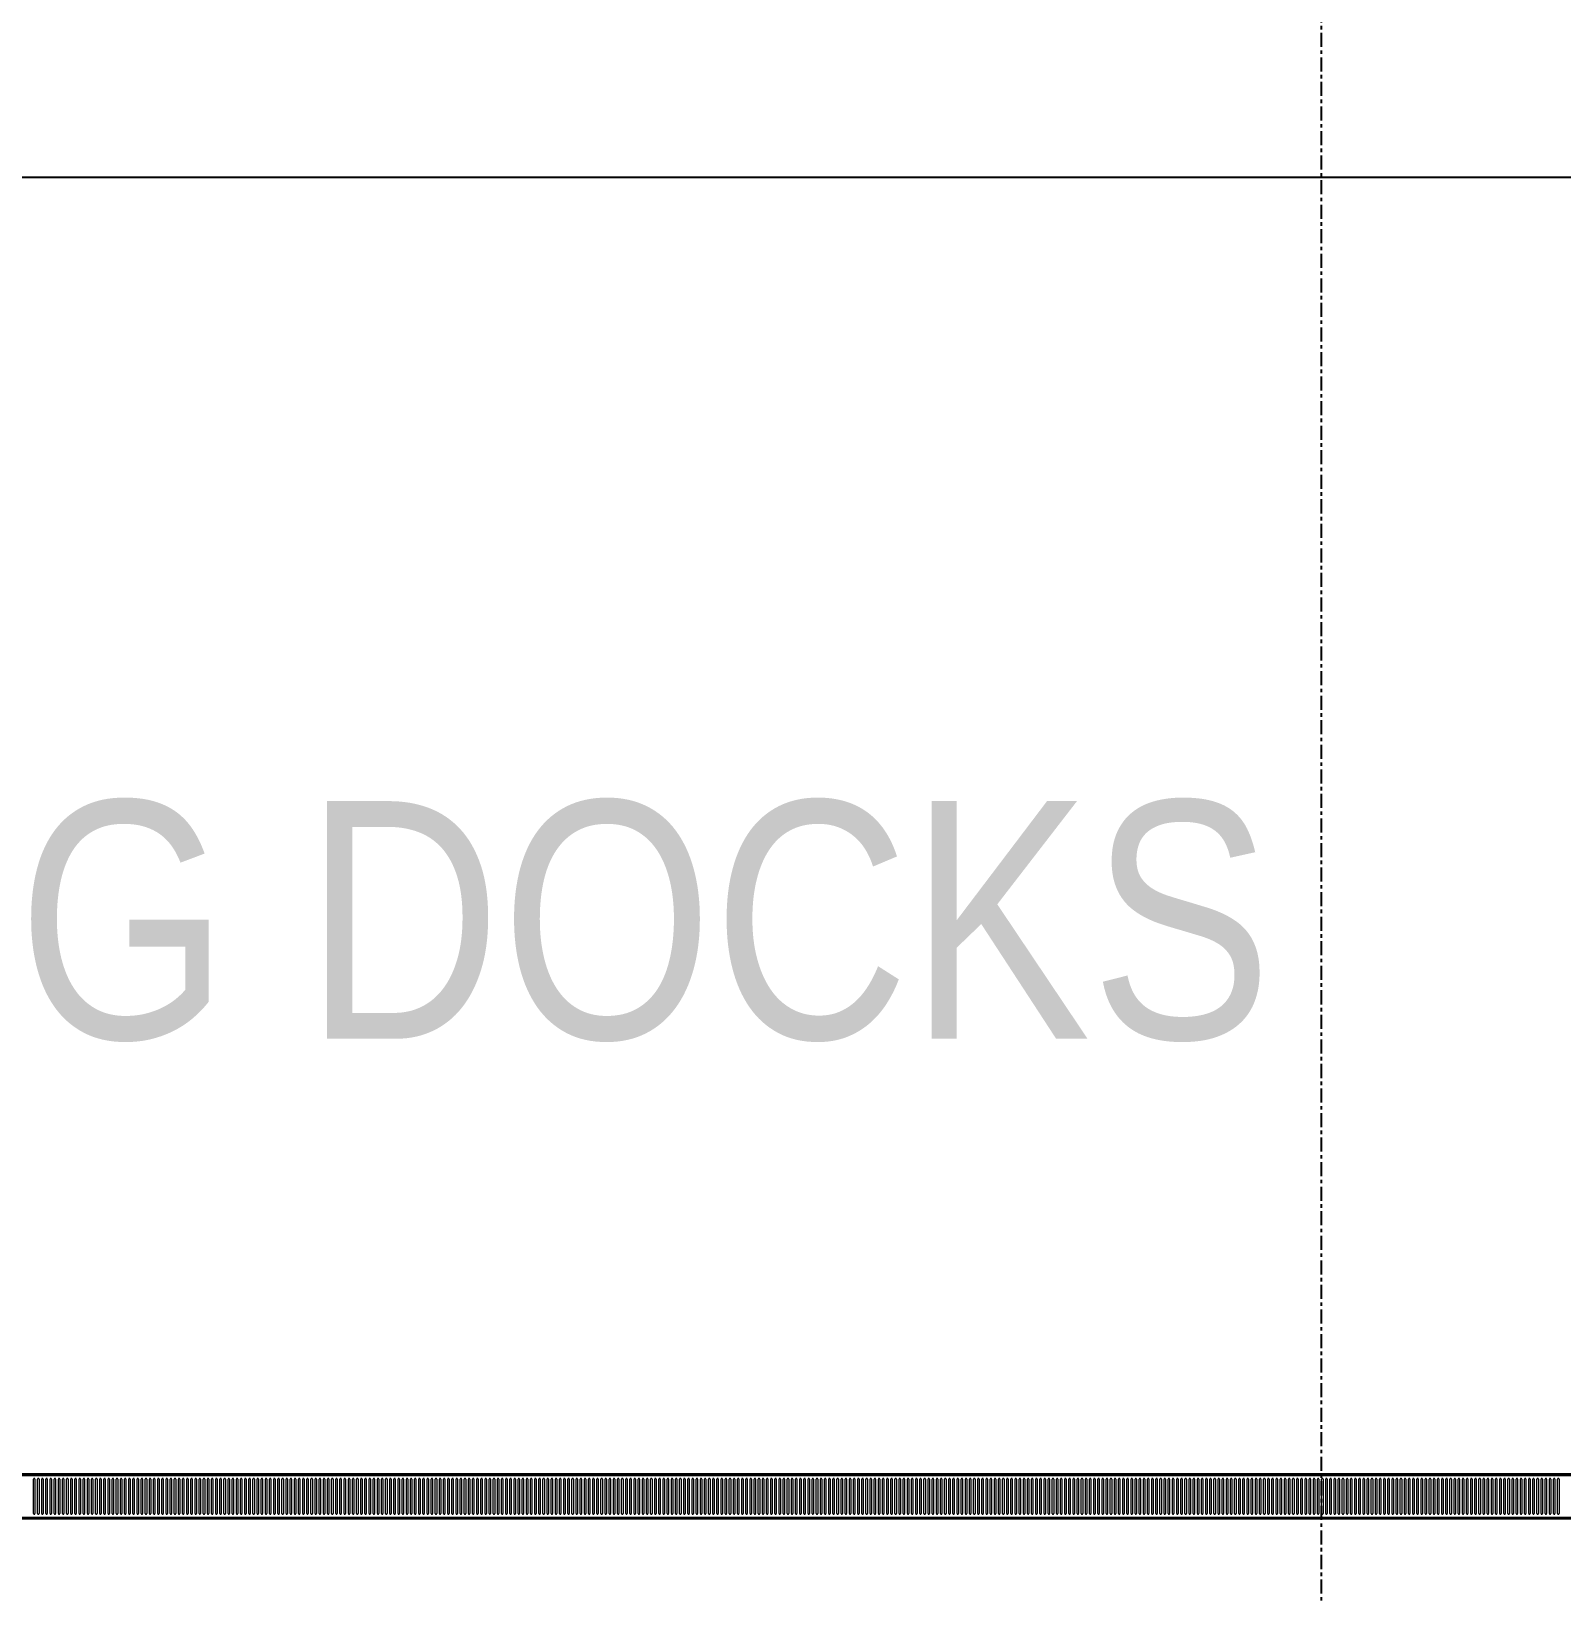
# Model space of a CAD drawing. Header units: millimetres. Extents: x -677815 to 406757, y -145898 to 39000.
# Drawn here: x 33774 to 44862, y 4234 to 15557 of the extents above; entities that cross this region are included whole.
import ezdxf

# ---------------------------------------------------------------- set-up
doc = ezdxf.new("R2010")
doc.units = ezdxf.units.MM
doc.header["$LTSCALE"] = 8
doc.linetypes.add('Xref building Toll$0$Grid Line', pattern=[22.225, 12.7, -3.175, 3.175, -3.175])
for name, color, linetype, lineweight in [('Xref building Toll$0$A-FLOR', 8, 'Continuous', 25), ('Xref building Toll$0$A-GENM', 8, 'Continuous', 9), ('Xref building Toll$0$G-ANNO-TEXT', 8, 'Continuous', 35)]:
    doc.layers.add(name, color=color, linetype=linetype, lineweight=lineweight)
doc.layers.add('Xref building Toll$0$S-GRID', color=8, linetype='Continuous')
doc.styles.add('Xref building Toll$0$Arial Narrow', font='ARIALN.TTF', dxfattribs={"height": 491.641337})

# ---------------------------------------------------------------- blocks, each defined once
blk = doc.blocks.new('Xref building Toll$0$Toll Grids')
at = {"layer": 'Xref building Toll$0$S-GRID', "linetype": 'Xref building Toll$0$Grid Line'}
blk.add_line((43122, -125373.3), (43122, 36031.5), dxfattribs=at)
blk = doc.blocks.new('Xref building Toll$0$Trench_Drain_5744 - 300mm Wide-1264381-MASTER GROUND FLOOR')
at = {"layer": 'Xref building Toll$0$A-GENM'}
for p, q in [((-26929, 163), (26929, 163)), ((-26929, 150), (26929, 150)), ((6686, -125), (6686, 125)), ((6696, 125), (6696, -125)), ((6716, -125), (6716, 125)), ((6726, 125), (6726, -125)), ((6746, -125), (6746, 125)), ((6756, 125), (6756, -125)), ((6776, -125), (6776, 125)), ((6786, 125), (6786, -125)), ((6806, -125), (6806, 125)), ((6816, 125), (6816, -125)), ((6836, -125), (6836, 125)), ((6846, 125), (6846, -125)), ((6866, -125), (6866, 125)), ((6876, 125), (6876, -125)), ((6896, -125), (6896, 125)), ((6906, 125), (6906, -125)), ((6926, -125), (6926, 125)), ((6936, 125), (6936, -125)), ((6956, -125), (6956, 125)), ((6966, 125), (6966, -125)), ((6986, -125), (6986, 125)), ((6996, 125), (6996, -125)), ((7016, -125), (7016, 125)), ((7026, 125), (7026, -125)), ((7046, -125), (7046, 125)), ((7056, 125), (7056, -125)), ((7076, -125), (7076, 125)), ((7086, 125), (7086, -125)), ((7106, -125), (7106, 125)), ((7116, 125), (7116, -125)), ((7136, -125), (7136, 125)), ((7146, 125), (7146, -125)), ((7166, -125), (7166, 125)), ((7176, 125), (7176, -125)), ((7196, -125), (7196, 125)), ((7206, 125), (7206, -125)), ((7226, -125), (7226, 125)), ((7236, 125), (7236, -125)), ((7256, -125), (7256, 125)), ((7266, 125), (7266, -125)), ((7286, -125), (7286, 125)), ((7296, 125), (7296, -125)), ((7316, -125), (7316, 125)), ((7326, 125), (7326, -125)), ((7346, -125), (7346, 125)), ((7356, 125), (7356, -125)), ((7376, -125), (7376, 125)), ((7386, 125), (7386, -125)), ((7406, -125), (7406, 125)), ((7416, 125), (7416, -125)), ((7436, -125), (7436, 125)), ((7446, 125), (7446, -125)), ((7466, -125), (7466, 125)), ((7476, 125), (7476, -125)), ((7496, -125), (7496, 125)), ((7506, 125), (7506, -125)), ((7526, -125), (7526, 125)), ((7536, 125), (7536, -125)), ((7556, -125), (7556, 125)), ((7566, 125), (7566, -125)), ((7586, -125), (7586, 125)), ((7596, 125), (7596, -125)), ((7616, -125), (7616, 125)), ((7626, 125), (7626, -125)), ((7646, -125), (7646, 125)), ((7656, 125), (7656, -125)), ((7676, -125), (7676, 125)), ((7686, 125), (7686, -125)), ((7706, -125), (7706, 125)), ((7716, 125), (7716, -125)), ((7736, -125), (7736, 125)), ((7746, 125), (7746, -125)), ((7766, -125), (7766, 125)), ((7776, 125), (7776, -125)), ((7796, -125), (7796, 125)), ((7806, 125), (7806, -125)), ((7826, -125), (7826, 125)), ((7836, 125), (7836, -125)), ((7856, -125), (7856, 125)), ((7866, 125), (7866, -125)), ((7886, -125), (7886, 125)), ((7896, 125), (7896, -125)), ((7916, -125), (7916, 125)), ((7926, 125), (7926, -125)), ((7946, -125), (7946, 125)), ((7956, 125), (7956, -125)), ((7976, -125), (7976, 125)), ((7986, 125), (7986, -125)), ((8006, -125), (8006, 125)), ((8016, 125), (8016, -125)), ((8036, -125), (8036, 125)), ((8046, 125), (8046, -125)), ((8066, -125), (8066, 125)), ((8076, 125), (8076, -125)), ((8096, -125), (8096, 125)), ((8106, 125), (8106, -125)), ((8126, -125), (8126, 125)), ((8136, 125), (8136, -125)), ((8156, -125), (8156, 125)), ((8166, 125), (8166, -125)), ((8186, -125), (8186, 125)), ((8196, 125), (8196, -125)), ((8216, -125), (8216, 125)), ((8226, 125), (8226, -125)), ((8246, -125), (8246, 125)), ((8256, 125), (8256, -125)), ((8276, -125), (8276, 125)), ((8286, 125), (8286, -125)), ((8306, -125), (8306, 125)), ((8316, 125), (8316, -125)), ((8336, -125), (8336, 125)), ((8346, 125), (8346, -125)), ((8366, -125), (8366, 125)), ((8376, 125), (8376, -125)), ((8396, -125), (8396, 125)), ((8406, 125), (8406, -125)), ((8426, -125), (8426, 125)), ((8436, 125), (8436, -125)), ((8456, -125), (8456, 125)), ((8466, 125), (8466, -125)), ((8486, -125), (8486, 125)), ((8496, 125), (8496, -125)), ((8516, -125), (8516, 125)), ((8526, 125), (8526, -125)), ((8546, -125), (8546, 125)), ((8556, 125), (8556, -125)), ((8576, -125), (8576, 125)), ((8586, 125), (8586, -125)), ((8606, -125), (8606, 125)), ((8616, 125), (8616, -125)), ((8636, -125), (8636, 125)), ((8646, 125), (8646, -125)), ((8666, -125), (8666, 125)), ((8676, 125), (8676, -125)), ((8696, -125), (8696, 125)), ((8706, 125), (8706, -125)), ((8726, -125), (8726, 125)), ((8736, 125), (8736, -125)), ((8756, -125), (8756, 125)), ((8766, 125), (8766, -125)), ((8786, -125), (8786, 125)), ((8796, 125), (8796, -125)), ((8816, -125), (8816, 125)), ((8826, 125), (8826, -125)), ((8846, -125), (8846, 125)), ((8856, 125), (8856, -125)), ((8876, -125), (8876, 125)), ((8886, 125), (8886, -125)), ((8906, -125), (8906, 125)), ((8916, 125), (8916, -125)), ((8936, -125), (8936, 125)), ((8946, 125), (8946, -125)), ((8967, -125), (8967, 125)), ((8977, 125), (8977, -125)), ((8997, -125), (8997, 125)), ((9007, 125), (9007, -125)), ((9027, -125), (9027, 125)), ((9037, 125), (9037, -125)), ((9057, -125), (9057, 125)), ((9067, 125), (9067, -125)), ((9087, -125), (9087, 125)), ((9097, 125), (9097, -125)), ((9117, -125), (9117, 125)), ((9127, 125), (9127, -125)), ((9147, -125), (9147, 125)), ((9157, 125), (9157, -125)), ((9177, -125), (9177, 125)), ((9187, 125), (9187, -125)), ((9207, -125), (9207, 125)), ((9217, 125), (9217, -125)), ((9237, -125), (9237, 125)), ((9247, 125), (9247, -125)), ((9267, -125), (9267, 125)), ((9277, 125), (9277, -125)), ((9297, -125), (9297, 125)), ((9307, 125), (9307, -125)), ((9327, -125), (9327, 125)), ((9337, 125), (9337, -125)), ((9357, -125), (9357, 125)), ((9367, 125), (9367, -125)), ((9387, -125), (9387, 125)), ((9397, 125), (9397, -125)), ((9417, -125), (9417, 125)), ((9427, 125), (9427, -125)), ((9447, -125), (9447, 125)), ((9457, 125), (9457, -125)), ((9477, -125), (9477, 125)), ((9487, 125), (9487, -125)), ((9507, -125), (9507, 125)), ((9517, 125), (9517, -125)), ((9537, -125), (9537, 125)), ((9547, 125), (9547, -125)), ((9567, -125), (9567, 125)), ((9577, 125), (9577, -125)), ((9597, -125), (9597, 125)), ((9607, 125), (9607, -125)), ((9627, -125), (9627, 125)), ((9637, 125), (9637, -125)), ((9657, -125), (9657, 125)), ((9667, 125), (9667, -125)), ((9687, -125), (9687, 125)), ((9697, 125), (9697, -125)), ((9717, -125), (9717, 125)), ((9727, 125), (9727, -125)), ((9747, -125), (9747, 125)), ((9757, 125), (9757, -125)), ((9777, -125), (9777, 125)), ((9787, 125), (9787, -125)), ((9807, -125), (9807, 125)), ((9817, 125), (9817, -125)), ((9837, -125), (9837, 125)), ((9847, 125), (9847, -125)), ((9867, -125), (9867, 125)), ((9877, 125), (9877, -125)), ((9897, -125), (9897, 125)), ((9907, 125), (9907, -125)), ((9927, -125), (9927, 125)), ((9937, 125), (9937, -125)), ((9957, -125), (9957, 125)), ((9967, 125), (9967, -125)), ((9987, -125), (9987, 125)), ((9997, 125), (9997, -125)), ((10017, -125), (10017, 125)), ((10027, 125), (10027, -125)), ((10047, -125), (10047, 125)), ((10057, 125), (10057, -125)), ((10077, -125), (10077, 125)), ((10087, 125), (10087, -125)), ((10107, -125), (10107, 125)), ((10117, 125), (10117, -125)), ((10137, -125), (10137, 125)), ((10147, 125), (10147, -125)), ((10167, -125), (10167, 125)), ((10177, 125), (10177, -125)), ((10197, -125), (10197, 125)), ((10207, 125), (10207, -125)), ((10227, -125), (10227, 125)), ((10237, 125), (10237, -125)), ((10257, -125), (10257, 125)), ((10267, 125), (10267, -125)), ((10287, -125), (10287, 125)), ((10297, 125), (10297, -125)), ((10317, -125), (10317, 125)), ((10327, 125), (10327, -125)), ((10347, -125), (10347, 125)), ((10357, 125), (10357, -125)), ((10377, -125), (10377, 125)), ((10387, 125), (10387, -125)), ((10407, -125), (10407, 125)), ((10417, 125), (10417, -125)), ((10437, -125), (10437, 125)), ((10447, 125), (10447, -125)), ((10467, -125), (10467, 125)), ((10477, 125), (10477, -125)), ((10497, -125), (10497, 125)), ((10507, 125), (10507, -125)), ((10527, -125), (10527, 125)), ((10537, 125), (10537, -125)), ((10557, -125), (10557, 125)), ((10567, 125), (10567, -125)), ((10587, -125), (10587, 125)), ((10597, 125), (10597, -125)), ((10617, -125), (10617, 125)), ((10627, 125), (10627, -125)), ((10647, -125), (10647, 125)), ((10657, 125), (10657, -125)), ((10677, -125), (10677, 125)), ((10687, 125), (10687, -125)), ((10707, -125), (10707, 125)), ((10717, 125), (10717, -125)), ((10737, -125), (10737, 125)), ((10747, 125), (10747, -125)), ((10767, -125), (10767, 125)), ((10777, 125), (10777, -125)), ((10797, -125), (10797, 125)), ((10807, 125), (10807, -125)), ((10827, -125), (10827, 125)), ((10837, 125), (10837, -125)), ((10857, -125), (10857, 125)), ((10867, 125), (10867, -125)), ((10887, -125), (10887, 125)), ((10897, 125), (10897, -125)), ((10917, -125), (10917, 125)), ((10927, 125), (10927, -125)), ((10947, -125), (10947, 125)), ((10957, 125), (10957, -125)), ((10977, -125), (10977, 125)), ((10987, 125), (10987, -125)), ((11007, -125), (11007, 125)), ((11017, 125), (11017, -125)), ((11037, -125), (11037, 125)), ((11047, 125), (11047, -125)), ((11067, -125), (11067, 125)), ((11077, 125), (11077, -125)), ((11097, -125), (11097, 125)), ((11107, 125), (11107, -125)), ((11127, -125), (11127, 125)), ((11137, 125), (11137, -125)), ((11157, -125), (11157, 125)), ((11167, 125), (11167, -125)), ((11187, -125), (11187, 125)), ((11197, 125), (11197, -125)), ((11217, -125), (11217, 125)), ((11227, 125), (11227, -125)), ((11247, -125), (11247, 125)), ((11257, 125), (11257, -125)), ((11277, -125), (11277, 125)), ((11287, 125), (11287, -125)), ((11307, -125), (11307, 125)), ((11317, 125), (11317, -125)), ((11337, -125), (11337, 125)), ((11347, 125), (11347, -125)), ((11367, -125), (11367, 125)), ((11377, 125), (11377, -125)), ((11397, -125), (11397, 125)), ((11407, 125), (11407, -125)), ((11427, -125), (11427, 125)), ((11437, 125), (11437, -125)), ((11457, -125), (11457, 125)), ((11467, 125), (11467, -125)), ((11487, -125), (11487, 125)), ((11497, 125), (11497, -125)), ((11517, -125), (11517, 125)), ((11527, 125), (11527, -125)), ((11547, -125), (11547, 125)), ((11557, 125), (11557, -125)), ((11577, -125), (11577, 125)), ((11587, 125), (11587, -125)), ((11607, -125), (11607, 125)), ((11617, 125), (11617, -125)), ((11637, -125), (11637, 125)), ((11647, 125), (11647, -125)), ((11667, -125), (11667, 125)), ((11677, 125), (11677, -125)), ((11697, -125), (11697, 125)), ((11707, 125), (11707, -125)), ((11727, -125), (11727, 125)), ((11737, 125), (11737, -125)), ((11757, -125), (11757, 125)), ((11767, 125), (11767, -125)), ((11787, -125), (11787, 125)), ((11797, 125), (11797, -125)), ((11817, -125), (11817, 125)), ((11827, 125), (11827, -125)), ((11847, -125), (11847, 125)), ((11857, 125), (11857, -125)), ((11877, -125), (11877, 125)), ((11887, 125), (11887, -125)), ((11907, -125), (11907, 125)), ((11917, 125), (11917, -125)), ((11937, -125), (11937, 125)), ((11947, 125), (11947, -125)), ((11967, -125), (11967, 125)), ((11977, 125), (11977, -125)), ((11997, -125), (11997, 125)), ((12007, 125), (12007, -125)), ((12027, -125), (12027, 125)), ((12037, 125), (12037, -125)), ((12057, -125), (12057, 125)), ((12067, 125), (12067, -125)), ((12087, -125), (12087, 125)), ((12097, 125), (12097, -125)), ((12117, -125), (12117, 125)), ((12127, 125), (12127, -125)), ((12147, -125), (12147, 125)), ((12157, 125), (12157, -125)), ((12177, -125), (12177, 125)), ((12187, 125), (12187, -125)), ((12207, -125), (12207, 125)), ((12217, 125), (12217, -125)), ((12237, -125), (12237, 125)), ((12247, 125), (12247, -125)), ((12267, -125), (12267, 125)), ((12277, 125), (12277, -125)), ((12297, -125), (12297, 125)), ((12307, 125), (12307, -125)), ((12327, -125), (12327, 125)), ((12337, 125), (12337, -125)), ((12357, -125), (12357, 125)), ((12367, 125), (12367, -125)), ((12387, -125), (12387, 125)), ((12397, 125), (12397, -125)), ((12417, -125), (12417, 125)), ((12427, 125), (12427, -125)), ((12447, -125), (12447, 125)), ((12457, 125), (12457, -125)), ((12477, -125), (12477, 125)), ((12487, 125), (12487, -125)), ((12507, -125), (12507, 125)), ((12517, 125), (12517, -125)), ((12537, -125), (12537, 125)), ((12547, 125), (12547, -125)), ((12567, -125), (12567, 125)), ((12577, 125), (12577, -125)), ((12597, -125), (12597, 125)), ((12607, 125), (12607, -125)), ((12627, -125), (12627, 125)), ((12637, 125), (12637, -125)), ((12657, -125), (12657, 125)), ((12667, 125), (12667, -125)), ((12687, -125), (12687, 125)), ((12697, 125), (12697, -125)), ((12717, -125), (12717, 125)), ((12727, 125), (12727, -125)), ((12747, -125), (12747, 125)), ((12757, 125), (12757, -125)), ((12777, -125), (12777, 125)), ((12787, 125), (12787, -125)), ((12807, -125), (12807, 125)), ((12817, 125), (12817, -125)), ((12837, -125), (12837, 125)), ((12847, 125), (12847, -125)), ((12867, -125), (12867, 125)), ((12877, 125), (12877, -125)), ((12897, -125), (12897, 125)), ((12907, 125), (12907, -125)), ((12927, -125), (12927, 125)), ((12937, 125), (12937, -125)), ((12957, -125), (12957, 125)), ((12967, 125), (12967, -125)), ((12987, -125), (12987, 125)), ((12997, 125), (12997, -125)), ((13017, -125), (13017, 125)), ((13027, 125), (13027, -125)), ((13047, -125), (13047, 125)), ((13057, 125), (13057, -125)), ((13077, -125), (13077, 125)), ((13087, 125), (13087, -125)), ((13107, -125), (13107, 125)), ((13117, 125), (13117, -125)), ((13137, -125), (13137, 125)), ((13147, 125), (13147, -125)), ((13167, -125), (13167, 125)), ((13177, 125), (13177, -125)), ((13197, -125), (13197, 125)), ((13207, 125), (13207, -125)), ((13227, -125), (13227, 125)), ((13237, 125), (13237, -125)), ((13257, -125), (13257, 125)), ((13267, 125), (13267, -125)), ((13287, -125), (13287, 125)), ((13297, 125), (13297, -125)), ((13317, -125), (13317, 125)), ((13327, 125), (13327, -125)), ((13347, -125), (13347, 125)), ((13357, 125), (13357, -125)), ((13377, -125), (13377, 125)), ((13387, 125), (13387, -125)), ((13407, -125), (13407, 125)), ((13417, 125), (13417, -125)), ((13437, -125), (13437, 125)), ((13447, 125), (13447, -125)), ((13467, -125), (13467, 125)), ((13477, 125), (13477, -125)), ((13497, -125), (13497, 125)), ((13507, 125), (13507, -125)), ((13527, -125), (13527, 125)), ((13537, 125), (13537, -125)), ((13557, -125), (13557, 125)), ((13567, 125), (13567, -125)), ((13587, -125), (13587, 125)), ((13597, 125), (13597, -125)), ((13617, -125), (13617, 125)), ((13627, 125), (13627, -125)), ((13647, -125), (13647, 125)), ((13657, 125), (13657, -125)), ((13677, -125), (13677, 125)), ((13687, 125), (13687, -125)), ((13707, -125), (13707, 125)), ((13717, 125), (13717, -125)), ((13737, -125), (13737, 125)), ((13747, 125), (13747, -125)), ((13767, -125), (13767, 125)), ((13777, 125), (13777, -125)), ((13797, -125), (13797, 125)), ((13807, 125), (13807, -125)), ((13827, -125), (13827, 125)), ((13837, 125), (13837, -125)), ((13857, -125), (13857, 125)), ((13867, 125), (13867, -125)), ((13887, -125), (13887, 125)), ((13897, 125), (13897, -125)), ((13917, -125), (13917, 125)), ((13927, 125), (13927, -125)), ((13947, -125), (13947, 125)), ((13957, 125), (13957, -125)), ((13977, -125), (13977, 125)), ((13987, 125), (13987, -125)), ((14007, -125), (14007, 125)), ((14017, 125), (14017, -125)), ((14037, -125), (14037, 125)), ((14047, 125), (14047, -125)), ((14067, -125), (14067, 125)), ((14077, 125), (14077, -125)), ((14097, -125), (14097, 125)), ((14107, 125), (14107, -125)), ((14127, -125), (14127, 125)), ((14137, 125), (14137, -125)), ((14157, -125), (14157, 125)), ((14167, 125), (14167, -125)), ((14187, -125), (14187, 125)), ((14197, 125), (14197, -125)), ((14217, -125), (14217, 125)), ((14227, 125), (14227, -125)), ((14247, -125), (14247, 125)), ((14257, 125), (14257, -125)), ((14277, -125), (14277, 125)), ((14287, 125), (14287, -125)), ((14307, -125), (14307, 125)), ((14317, 125), (14317, -125)), ((14337, -125), (14337, 125)), ((14347, 125), (14347, -125)), ((14367, -125), (14367, 125)), ((14377, 125), (14377, -125)), ((14397, -125), (14397, 125)), ((14407, 125), (14407, -125)), ((14427, -125), (14427, 125)), ((14437, 125), (14437, -125)), ((14457, -125), (14457, 125)), ((14467, 125), (14467, -125)), ((14487, -125), (14487, 125)), ((14497, 125), (14497, -125)), ((14517, -125), (14517, 125)), ((14527, 125), (14527, -125)), ((14547, -125), (14547, 125)), ((14557, 125), (14557, -125)), ((14577, -125), (14577, 125)), ((14587, 125), (14587, -125)), ((14607, -125), (14607, 125)), ((14617, 125), (14617, -125)), ((14637, -125), (14637, 125)), ((14647, 125), (14647, -125)), ((14667, -125), (14667, 125)), ((14677, 125), (14677, -125)), ((14697, -125), (14697, 125)), ((14707, 125), (14707, -125)), ((14727, -125), (14727, 125)), ((14737, 125), (14737, -125)), ((14757, -125), (14757, 125)), ((14767, 125), (14767, -125)), ((14787, -125), (14787, 125)), ((14797, 125), (14797, -125)), ((14817, -125), (14817, 125)), ((14827, 125), (14827, -125)), ((14847, -125), (14847, 125)), ((14857, 125), (14857, -125)), ((14877, -125), (14877, 125)), ((14887, 125), (14887, -125)), ((14907, -125), (14907, 125)), ((14917, 125), (14917, -125)), ((14937, -125), (14937, 125)), ((14947, 125), (14947, -125)), ((14968, -125), (14968, 125)), ((14978, 125), (14978, -125)), ((14998, -125), (14998, 125)), ((15008, 125), (15008, -125)), ((15028, -125), (15028, 125)), ((15038, 125), (15038, -125)), ((15058, -125), (15058, 125)), ((15068, 125), (15068, -125)), ((15088, -125), (15088, 125)), ((15098, 125), (15098, -125)), ((15118, -125), (15118, 125)), ((15128, 125), (15128, -125)), ((15148, -125), (15148, 125)), ((15158, 125), (15158, -125)), ((15178, -125), (15178, 125)), ((15188, 125), (15188, -125)), ((15208, -125), (15208, 125)), ((15218, 125), (15218, -125)), ((15238, -125), (15238, 125)), ((15248, 125), (15248, -125)), ((15268, -125), (15268, 125)), ((15278, 125), (15278, -125)), ((15298, -125), (15298, 125)), ((15308, 125), (15308, -125)), ((15328, -125), (15328, 125)), ((15338, 125), (15338, -125)), ((15358, -125), (15358, 125)), ((15368, 125), (15368, -125)), ((15388, -125), (15388, 125)), ((15398, 125), (15398, -125)), ((15418, -125), (15418, 125)), ((15428, 125), (15428, -125)), ((15448, -125), (15448, 125)), ((15458, 125), (15458, -125)), ((15478, -125), (15478, 125)), ((15488, 125), (15488, -125)), ((15508, -125), (15508, 125)), ((15518, 125), (15518, -125)), ((15538, -125), (15538, 125)), ((15548, 125), (15548, -125)), ((15568, -125), (15568, 125)), ((15578, 125), (15578, -125)), ((15598, -125), (15598, 125)), ((15608, 125), (15608, -125)), ((15628, -125), (15628, 125)), ((15638, 125), (15638, -125)), ((15658, -125), (15658, 125)), ((15668, 125), (15668, -125)), ((15688, -125), (15688, 125)), ((15698, 125), (15698, -125)), ((15718, -125), (15718, 125)), ((15728, 125), (15728, -125)), ((15748, -125), (15748, 125)), ((15758, 125), (15758, -125)), ((15778, -125), (15778, 125)), ((15788, 125), (15788, -125)), ((15808, -125), (15808, 125)), ((15818, 125), (15818, -125)), ((15838, -125), (15838, 125)), ((15848, 125), (15848, -125)), ((15868, -125), (15868, 125)), ((15878, 125), (15878, -125)), ((15898, -125), (15898, 125)), ((15908, 125), (15908, -125)), ((15928, -125), (15928, 125)), ((15938, 125), (15938, -125)), ((15958, -125), (15958, 125)), ((15968, 125), (15968, -125)), ((15988, -125), (15988, 125)), ((15998, 125), (15998, -125)), ((16018, -125), (16018, 125)), ((16028, 125), (16028, -125)), ((16048, -125), (16048, 125)), ((16058, 125), (16058, -125)), ((16078, -125), (16078, 125)), ((16088, 125), (16088, -125)), ((16108, -125), (16108, 125)), ((16118, 125), (16118, -125)), ((16138, -125), (16138, 125)), ((16148, 125), (16148, -125)), ((16168, -125), (16168, 125)), ((16178, 125), (16178, -125)), ((16198, -125), (16198, 125)), ((16208, 125), (16208, -125)), ((16228, -125), (16228, 125)), ((16238, 125), (16238, -125)), ((16258, -125), (16258, 125)), ((16268, 125), (16268, -125)), ((16288, -125), (16288, 125)), ((16298, 125), (16298, -125)), ((16318, -125), (16318, 125)), ((16328, 125), (16328, -125)), ((16348, -125), (16348, 125)), ((16358, 125), (16358, -125)), ((16378, -125), (16378, 125)), ((16388, 125), (16388, -125)), ((16408, -125), (16408, 125)), ((16418, 125), (16418, -125)), ((16438, -125), (16438, 125)), ((16448, 125), (16448, -125)), ((16468, -125), (16468, 125)), ((16478, 125), (16478, -125)), ((16498, -125), (16498, 125)), ((16508, 125), (16508, -125)), ((16528, -125), (16528, 125)), ((16538, 125), (16538, -125)), ((16558, -125), (16558, 125)), ((16568, 125), (16568, -125)), ((16588, -125), (16588, 125)), ((16598, 125), (16598, -125)), ((16618, -125), (16618, 125)), ((16628, 125), (16628, -125)), ((16648, -125), (16648, 125)), ((16658, 125), (16658, -125)), ((16678, -125), (16678, 125)), ((16688, 125), (16688, -125)), ((16708, -125), (16708, 125)), ((16718, 125), (16718, -125)), ((16738, -125), (16738, 125)), ((16748, 125), (16748, -125)), ((16768, -125), (16768, 125)), ((16778, 125), (16778, -125)), ((16798, -125), (16798, 125)), ((16808, 125), (16808, -125)), ((16828, -125), (16828, 125)), ((16838, 125), (16838, -125)), ((16858, -125), (16858, 125)), ((16868, 125), (16868, -125)), ((16888, -125), (16888, 125)), ((16898, 125), (16898, -125)), ((16918, -125), (16918, 125)), ((16928, 125), (16928, -125)), ((16948, -125), (16948, 125)), ((16958, 125), (16958, -125)), ((16978, -125), (16978, 125)), ((16988, 125), (16988, -125)), ((17008, -125), (17008, 125)), ((17018, 125), (17018, -125)), ((17038, -125), (17038, 125)), ((17048, 125), (17048, -125)), ((17068, -125), (17068, 125)), ((17078, 125), (17078, -125)), ((17098, -125), (17098, 125)), ((17108, 125), (17108, -125)), ((17128, -125), (17128, 125)), ((17138, 125), (17138, -125)), ((17158, -125), (17158, 125)), ((17168, 125), (17168, -125)), ((17188, -125), (17188, 125)), ((17198, 125), (17198, -125)), ((17218, -125), (17218, 125)), ((17228, 125), (17228, -125)), ((17248, -125), (17248, 125)), ((17258, 125), (17258, -125)), ((17278, -125), (17278, 125)), ((17288, 125), (17288, -125)), ((17308, -125), (17308, 125)), ((17318, 125), (17318, -125)), ((17338, -125), (17338, 125)), ((17348, 125), (17348, -125)), ((17368, -125), (17368, 125)), ((17378, 125), (17378, -125)), ((17398, -125), (17398, 125)), ((17408, 125), (17408, -125)), ((17428, -125), (17428, 125)), ((17438, 125), (17438, -125)), ((17458, -125), (17458, 125)), ((17468, 125), (17468, -125)), ((17488, -125), (17488, 125)), ((17498, 125), (17498, -125)), ((17518, -125), (17518, 125)), ((17528, 125), (17528, -125)), ((17548, -125), (17548, 125)), ((17558, 125), (17558, -125)), ((17578, -125), (17578, 125)), ((17588, 125), (17588, -125)), ((17608, -125), (17608, 125)), ((17618, 125), (17618, -125)), ((17638, -125), (17638, 125)), ((17648, 125), (17648, -125)), ((17668, -125), (17668, 125)), ((17678, 125), (17678, -125)), ((17698, -125), (17698, 125)), ((17708, 125), (17708, -125)), ((17728, -125), (17728, 125)), ((17738, 125), (17738, -125)), ((-26929, -150), (26929, -150)), ((-26929, -163), (26929, -163))]:
    blk.add_line(p, q, dxfattribs=at)
for centre, start, end in [((6691, 125), 0, 180), ((6721, 125), 0, 180), ((6751, 125), 0, 180), ((6781, 125), 0, 180), ((6811, 125), 0, 180), ((6841, 125), 0, 180), ((6871, 125), 0, 180), ((6901, 125), 0, 180), ((6931, 125), 0, 180), ((6961, 125), 0, 180), ((6991, 125), 0, 180), ((7021, 125), 0, 180), ((7051, 125), 0, 180), ((7081, 125), 0, 180), ((7111, 125), 0, 180), ((7141, 125), 0, 180), ((7171, 125), 360, 180), ((7201, 125), 0, 180), ((7231, 125), 0, 180), ((7261, 125), 0, 180), ((7291, 125), 0, 180), ((7321, 125), 0, 180), ((7351, 125), 360, 180), ((7381, 125), 0, 180), ((7411, 125), 0, 180), ((7441, 125), 0, 180), ((7471, 125), 0, 180), ((7501, 125), 0, 180), ((7531, 125), 360, 180), ((7561, 125), 0, 180), ((7591, 125), 0, 180), ((7621, 125), 0, 180), ((7651, 125), 0, 180), ((7681, 125), 0, 180), ((7711, 125), 360, 180), ((7741, 125), 0, 180), ((7771, 125), 0, 180), ((7801, 125), 0, 180), ((7831, 125), 0, 180), ((7861, 125), 0, 180), ((7891, 125), 360, 180), ((7921, 125), 0, 180), ((7951, 125), 0, 180), ((7981, 125), 0, 180), ((8011, 125), 0, 180), ((8041, 125), 0, 180), ((8071, 125), 360, 180), ((8101, 125), 0, 180), ((8131, 125), 0, 180), ((8161, 125), 0, 180), ((8191, 125), 0, 180), ((8221, 125), 0, 180), ((8251, 125), 0, 180), ((8281, 125), 0, 180), ((8311, 125), 0, 180), ((8341, 125), 0, 180), ((8371, 125), 0, 180), ((8401, 125), 0, 180), ((8431, 125), 0, 180), ((8461, 125), 0, 180), ((8491, 125), 0, 180), ((8521, 125), 0, 180), ((8551, 125), 0, 180), ((8581, 125), 360, 180), ((8611, 125), 0, 180), ((8641, 125), 0, 180), ((8671, 125), 0, 180), ((8701, 125), 0, 180), ((8731, 125), 0, 180), ((8761, 125), 0, 180), ((8791, 125), 0, 180), ((8821, 125), 0, 180), ((8851, 125), 0, 180), ((8881, 125), 0, 180), ((8911, 125), 0, 180), ((8941, 125), 360, 180), ((8972, 125), 0, 180), ((9002, 125), 0, 180), ((9032, 125), 0, 180), ((9062, 125), 0, 180), ((9092, 125), 0, 180), ((9122, 125), 0, 180), ((9152, 125), 0, 180), ((9182, 125), 0, 180), ((9212, 125), 0, 180), ((9242, 125), 0, 180), ((9272, 125), 0, 180), ((9302, 125), 0, 180), ((9332, 125), 0, 180), ((9362, 125), 0, 180), ((9392, 125), 0, 180), ((9422, 125), 0, 180), ((9452, 125), 0, 180), ((9482, 125), 0, 180), ((9512, 125), 0, 180), ((9542, 125), 0, 180), ((9572, 125), 0, 180), ((9602, 125), 0, 180), ((9632, 125), 0, 180), ((9662, 125), 0, 180), ((9692, 125), 0, 180), ((9722, 125), 0, 180), ((9752, 125), 0, 180), ((9782, 125), 0, 180), ((9812, 125), 0, 180), ((9842, 125), 0, 180), ((9872, 125), 0, 180), ((9902, 125), 0, 180), ((9932, 125), 0, 180), ((9962, 125), 0, 180), ((9992, 125), 0, 180), ((10022, 125), 0, 180), ((10052, 125), 0, 180), ((10082, 125), 0, 180), ((10112, 125), 0, 180), ((10142, 125), 0, 180), ((10172, 125), 0, 180), ((10202, 125), 0, 180), ((10232, 125), 0, 180), ((10262, 125), 0, 180), ((10292, 125), 0, 180), ((10322, 125), 0, 180), ((10352, 125), 0, 180), ((10382, 125), 0, 180), ((10412, 125), 0, 180), ((10442, 125), 0, 180), ((10472, 125), 0, 180), ((10502, 125), 0, 180), ((10532, 125), 0, 180), ((10562, 125), 0, 180), ((10592, 125), 0, 180), ((10622, 125), 0, 180), ((10652, 125), 0, 180), ((10682, 125), 0, 180), ((10712, 125), 0, 180), ((10742, 125), 0, 180), ((10772, 125), 0, 180), ((10802, 125), 0, 180), ((10832, 125), 0, 180), ((10862, 125), 0, 180), ((10892, 125), 0, 180), ((10922, 125), 0, 180), ((10952, 125), 0, 180), ((10982, 125), 0, 180), ((11012, 125), 0, 180), ((11042, 125), 0, 180), ((11072, 125), 0, 180), ((11102, 125), 0, 180), ((11132, 125), 0, 180), ((11162, 125), 0, 180), ((11192, 125), 0, 180), ((11222, 125), 0, 180), ((11252, 125), 0, 180), ((11282, 125), 0, 180), ((11312, 125), 0, 180), ((11342, 125), 0, 180), ((11372, 125), 0, 180), ((11402, 125), 0, 180), ((11432, 125), 0, 180), ((11462, 125), 0, 180), ((11492, 125), 0, 180), ((11522, 125), 0, 180), ((11552, 125), 0, 180), ((11582, 125), 0, 180), ((11612, 125), 0, 180), ((11642, 125), 0, 180), ((11672, 125), 0, 180), ((11702, 125), 0, 180), ((11732, 125), 0, 180), ((11762, 125), 0, 180), ((11792, 125), 0, 180), ((11822, 125), 0, 180), ((11852, 125), 0, 180), ((11882, 125), 0, 180), ((11912, 125), 0, 180), ((11942, 125), 0, 180), ((11972, 125), 0, 180), ((12002, 125), 0, 180), ((12032, 125), 0, 180), ((12062, 125), 0, 180), ((12092, 125), 0, 180), ((12122, 125), 0, 180), ((12152, 125), 0, 180), ((12182, 125), 0, 180), ((12212, 125), 0, 180), ((12242, 125), 0, 180), ((12272, 125), 0, 180), ((12302, 125), 0, 180), ((12332, 125), 0, 180), ((12362, 125), 0, 180), ((12392, 125), 0, 180), ((12422, 125), 0, 180), ((12452, 125), 0, 180), ((12482, 125), 0, 180), ((12512, 125), 0, 180), ((12542, 125), 0, 180), ((12572, 125), 0, 180), ((12602, 125), 0, 180), ((12632, 125), 0, 180), ((12662, 125), 0, 180), ((12692, 125), 0, 180), ((12722, 125), 0, 180), ((12752, 125), 0, 180), ((12782, 125), 0, 180), ((12812, 125), 0, 180), ((12842, 125), 0, 180), ((12872, 125), 0, 180), ((12902, 125), 0, 180), ((12932, 125), 0, 180), ((12962, 125), 0, 180), ((12992, 125), 0, 180), ((13022, 125), 0, 180), ((13052, 125), 0, 180), ((13082, 125), 0, 180), ((13112, 125), 0, 180), ((13142, 125), 0, 180), ((13172, 125), 0, 180), ((13202, 125), 0, 180), ((13232, 125), 0, 180), ((13262, 125), 0, 180), ((13292, 125), 0, 180), ((13322, 125), 0, 180), ((13352, 125), 0, 180), ((13382, 125), 0, 180), ((13412, 125), 0, 180), ((13442, 125), 0, 180), ((13472, 125), 0, 180), ((13502, 125), 0, 180), ((13532, 125), 0, 180), ((13562, 125), 0, 180), ((13592, 125), 0, 180), ((13622, 125), 0, 180), ((13652, 125), 0, 180), ((13682, 125), 0, 180), ((13712, 125), 0, 180), ((13742, 125), 0, 180), ((13772, 125), 0, 180), ((13802, 125), 0, 180), ((13832, 125), 0, 180), ((13862, 125), 0, 180), ((13892, 125), 0, 180), ((13922, 125), 0, 180), ((13952, 125), 0, 180), ((13982, 125), 0, 180), ((14012, 125), 0, 180), ((14042, 125), 0, 180), ((14072, 125), 0, 180), ((14102, 125), 0, 180), ((14132, 125), 0, 180), ((14162, 125), 0, 180), ((14192, 125), 0, 180), ((14222, 125), 0, 180), ((14252, 125), 0, 180), ((14282, 125), 0, 180), ((14312, 125), 0, 180), ((14342, 125), 0, 180), ((14372, 125), 0, 180), ((14402, 125), 0, 180), ((14432, 125), 0, 180), ((14462, 125), 0, 180), ((14492, 125), 0, 180), ((14522, 125), 0, 180), ((14552, 125), 0, 180), ((14582, 125), 0, 180), ((14612, 125), 0, 180), ((14642, 125), 0, 180), ((14672, 125), 0, 180), ((14702, 125), 0, 180), ((14732, 125), 0, 180), ((14762, 125), 0, 180), ((14792, 125), 0, 180), ((14822, 125), 0, 180), ((14852, 125), 0, 180), ((14882, 125), 0, 180), ((14912, 125), 0, 180), ((14942, 125), 0, 180), ((14973, 125), 0, 180), ((15003, 125), 0, 180), ((15033, 125), 0, 180), ((15063, 125), 0, 180), ((15093, 125), 0, 180), ((15123, 125), 0, 180), ((15153, 125), 0, 180), ((15183, 125), 0, 180), ((15213, 125), 0, 180), ((15243, 125), 0, 180), ((15273, 125), 0, 180), ((15303, 125), 0, 180), ((15333, 125), 0, 180), ((15363, 125), 0, 180), ((15393, 125), 0, 180), ((15423, 125), 0, 180), ((15453, 125), 0, 180), ((15483, 125), 0, 180), ((15513, 125), 0, 180), ((15543, 125), 0, 180), ((15573, 125), 0, 180), ((15603, 125), 0, 180), ((15633, 125), 0, 180), ((15663, 125), 0, 180), ((15693, 125), 0, 180), ((15723, 125), 0, 180), ((15753, 125), 0, 180), ((15783, 125), 0, 180), ((15813, 125), 0, 180), ((15843, 125), 0, 180), ((15873, 125), 0, 180), ((15903, 125), 0, 180), ((15933, 125), 0, 180), ((15963, 125), 0, 180), ((15993, 125), 0, 180), ((16023, 125), 0, 180), ((16053, 125), 0, 180), ((16083, 125), 0, 180), ((16113, 125), 0, 180), ((16143, 125), 0, 180), ((16173, 125), 0, 180), ((16203, 125), 0, 180), ((16233, 125), 0, 180), ((16263, 125), 0, 180), ((16293, 125), 0, 180), ((16323, 125), 0, 180), ((16353, 125), 0, 180), ((16383, 125), 0, 180), ((16413, 125), 0, 180), ((16443, 125), 0, 180), ((16473, 125), 0, 180), ((16503, 125), 0, 180), ((16533, 125), 0, 180), ((16563, 125), 0, 180), ((16593, 125), 0, 180), ((16623, 125), 0, 180), ((16653, 125), 0, 180), ((16683, 125), 0, 180), ((16713, 125), 0, 180), ((16743, 125), 0, 180), ((16773, 125), 0, 180), ((16803, 125), 0, 180), ((16833, 125), 0, 180), ((16863, 125), 0, 180), ((16893, 125), 0, 180), ((16923, 125), 0, 180), ((16953, 125), 0, 180), ((16983, 125), 0, 180), ((17013, 125), 0, 180), ((17043, 125), 0, 180), ((17073, 125), 0, 180), ((17103, 125), 0, 180), ((17133, 125), 0, 180), ((17163, 125), 0, 180), ((17193, 125), 0, 180), ((17223, 125), 0, 180), ((17253, 125), 0, 180), ((17283, 125), 0, 180), ((17313, 125), 0, 180), ((17343, 125), 0, 180), ((17373, 125), 0, 180), ((17403, 125), 0, 180), ((17433, 125), 0, 180), ((17463, 125), 0, 180), ((17493, 125), 0, 180), ((17523, 125), 0, 180), ((17553, 125), 0, 180), ((17583, 125), 0, 180), ((17613, 125), 0, 180), ((17643, 125), 0, 180), ((17673, 125), 0, 180), ((17703, 125), 0, 180), ((17733, 125), 0, 180), ((6691, -125), 180, 0), ((6721, -125), 180, 0), ((6751, -125), 180, 0), ((6781, -125), 180, 0), ((6811, -125), 180, 0), ((6841, -125), 180, 0), ((6871, -125), 180, 0), ((6901, -125), 180, 0), ((6931, -125), 180, 0), ((6961, -125), 180, 0), ((6991, -125), 180, 0), ((7021, -125), 180, 0), ((7051, -125), 180, 0), ((7081, -125), 180, 0), ((7111, -125), 180, 0), ((7141, -125), 180, 0), ((7171, -125), 180, 0), ((7201, -125), 180, 0), ((7231, -125), 180, 0), ((7261, -125), 180, 0), ((7291, -125), 180, 0), ((7321, -125), 180, 0), ((7351, -125), 180, 0), ((7381, -125), 180, 0), ((7411, -125), 180, 0), ((7441, -125), 180, 0), ((7471, -125), 180, 0), ((7501, -125), 180, 0), ((7531, -125), 180, 0), ((7561, -125), 180, 0), ((7591, -125), 180, 0), ((7621, -125), 180, 0), ((7651, -125), 180, 0), ((7681, -125), 180, 0), ((7711, -125), 180, 0), ((7741, -125), 180, 0), ((7771, -125), 180, 0), ((7801, -125), 180, 0), ((7831, -125), 180, 0), ((7861, -125), 180, 0), ((7891, -125), 180, 0), ((7921, -125), 180, 0), ((7951, -125), 180, 0), ((7981, -125), 180, 0), ((8011, -125), 180, 0), ((8041, -125), 180, 0), ((8071, -125), 180, 0), ((8101, -125), 180, 0), ((8131, -125), 180, 0), ((8161, -125), 180, 0), ((8191, -125), 180, 0), ((8221, -125), 180, 0), ((8251, -125), 180, 0), ((8281, -125), 180, 0), ((8311, -125), 180, 0), ((8341, -125), 180, 0), ((8371, -125), 180, 0), ((8401, -125), 180, 0), ((8431, -125), 180, 0), ((8461, -125), 180, 0), ((8491, -125), 180, 0), ((8521, -125), 180, 0), ((8551, -125), 180, 0), ((8581, -125), 180, 0), ((8611, -125), 180, 0), ((8641, -125), 180, 0), ((8671, -125), 180, 0), ((8701, -125), 180, 0), ((8731, -125), 180, 0), ((8761, -125), 180, 0), ((8791, -125), 180, 0), ((8821, -125), 180, 0), ((8851, -125), 180, 0), ((8881, -125), 180, 0), ((8911, -125), 180, 0), ((8941, -125), 180, 0), ((8972, -125), 180, 0), ((9002, -125), 180, 0), ((9032, -125), 180, 0), ((9062, -125), 180, 0), ((9092, -125), 180, 0), ((9122, -125), 180, 0), ((9152, -125), 180, 0), ((9182, -125), 180, 0), ((9212, -125), 180, 0), ((9242, -125), 180, 0), ((9272, -125), 180, 0), ((9302, -125), 180, 0), ((9332, -125), 180, 0), ((9362, -125), 180, 0), ((9392, -125), 180, 0), ((9422, -125), 180, 0), ((9452, -125), 180, 0), ((9482, -125), 180, 0), ((9512, -125), 180, 0), ((9542, -125), 180, 0), ((9572, -125), 180, 0), ((9602, -125), 180, 0), ((9632, -125), 180, 0), ((9662, -125), 180, 0), ((9692, -125), 180, 0), ((9722, -125), 180, 0), ((9752, -125), 180, 0), ((9782, -125), 180, 0), ((9812, -125), 180, 0), ((9842, -125), 180, 0), ((9872, -125), 180, 0), ((9902, -125), 180, 0), ((9932, -125), 180, 0), ((9962, -125), 180, 0), ((9992, -125), 180, 0), ((10022, -125), 180, 0), ((10052, -125), 180, 0), ((10082, -125), 180, 0), ((10112, -125), 180, 0), ((10142, -125), 180, 0), ((10172, -125), 180, 0), ((10202, -125), 180, 0), ((10232, -125), 180, 0), ((10262, -125), 180, 0), ((10292, -125), 180, 0), ((10322, -125), 180, 0), ((10352, -125), 180, 0), ((10382, -125), 180, 0), ((10412, -125), 180, 0), ((10442, -125), 180, 0), ((10472, -125), 180, 0), ((10502, -125), 180, 0), ((10532, -125), 180, 0), ((10562, -125), 180, 0), ((10592, -125), 180, 0), ((10622, -125), 180, 0), ((10652, -125), 180, 0), ((10682, -125), 180, 0), ((10712, -125), 180, 0), ((10742, -125), 180, 0), ((10772, -125), 180, 0), ((10802, -125), 180, 0), ((10832, -125), 180, 0), ((10862, -125), 180, 0), ((10892, -125), 180, 0), ((10922, -125), 180, 0), ((10952, -125), 180, 0), ((10982, -125), 180, 0), ((11012, -125), 180, 0), ((11042, -125), 180, 0), ((11072, -125), 180, 0), ((11102, -125), 180, 0), ((11132, -125), 180, 0), ((11162, -125), 180, 0), ((11192, -125), 180, 0), ((11222, -125), 180, 0), ((11252, -125), 180, 0), ((11282, -125), 180, 0), ((11312, -125), 180, 0), ((11342, -125), 180, 0), ((11372, -125), 180, 0), ((11402, -125), 180, 0), ((11432, -125), 180, 0), ((11462, -125), 180, 0), ((11492, -125), 180, 0), ((11522, -125), 180, 0), ((11552, -125), 180, 0), ((11582, -125), 180, 0), ((11612, -125), 180, 0), ((11642, -125), 180, 0), ((11672, -125), 180, 0), ((11702, -125), 180, 0), ((11732, -125), 180, 0), ((11762, -125), 180, 0), ((11792, -125), 180, 0), ((11822, -125), 180, 0), ((11852, -125), 180, 0), ((11882, -125), 180, 0), ((11912, -125), 180, 0), ((11942, -125), 180, 0), ((11972, -125), 180, 0), ((12002, -125), 180, 0), ((12032, -125), 180, 0), ((12062, -125), 180, 0), ((12092, -125), 180, 0), ((12122, -125), 180, 0), ((12152, -125), 180, 0), ((12182, -125), 180, 0), ((12212, -125), 180, 0), ((12242, -125), 180, 0), ((12272, -125), 180, 0), ((12302, -125), 180, 0), ((12332, -125), 180, 0), ((12362, -125), 180, 0), ((12392, -125), 180, 0), ((12422, -125), 180, 0), ((12452, -125), 180, 0), ((12482, -125), 180, 0), ((12512, -125), 180, 0), ((12542, -125), 180, 0), ((12572, -125), 180, 0), ((12602, -125), 180, 0), ((12632, -125), 180, 0), ((12662, -125), 180, 0), ((12692, -125), 180, 0), ((12722, -125), 180, 0), ((12752, -125), 180, 0), ((12782, -125), 180, 0), ((12812, -125), 180, 0), ((12842, -125), 180, 0), ((12872, -125), 180, 0), ((12902, -125), 180, 0), ((12932, -125), 180, 0), ((12962, -125), 180, 0), ((12992, -125), 180, 0), ((13022, -125), 180, 0), ((13052, -125), 180, 0), ((13082, -125), 180, 0), ((13112, -125), 180, 0), ((13142, -125), 180, 0), ((13172, -125), 180, 0), ((13202, -125), 180, 0), ((13232, -125), 180, 0), ((13262, -125), 180, 0), ((13292, -125), 180, 0), ((13322, -125), 180, 0), ((13352, -125), 180, 0), ((13382, -125), 180, 0), ((13412, -125), 180, 0), ((13442, -125), 180, 0), ((13472, -125), 180, 0), ((13502, -125), 180, 0), ((13532, -125), 180, 0), ((13562, -125), 180, 0), ((13592, -125), 180, 0), ((13622, -125), 180, 0), ((13652, -125), 180, 0), ((13682, -125), 180, 0), ((13712, -125), 180, 0), ((13742, -125), 180, 0), ((13772, -125), 180, 0), ((13802, -125), 180, 0), ((13832, -125), 180, 0), ((13862, -125), 180, 0), ((13892, -125), 180, 0), ((13922, -125), 180, 0), ((13952, -125), 180, 0), ((13982, -125), 180, 0), ((14012, -125), 180, 0), ((14042, -125), 180, 0), ((14072, -125), 180, 0), ((14102, -125), 180, 0), ((14132, -125), 180, 0), ((14162, -125), 180, 0), ((14192, -125), 180, 0), ((14222, -125), 180, 0), ((14252, -125), 180, 0), ((14282, -125), 180, 0), ((14312, -125), 180, 0), ((14342, -125), 180, 0), ((14372, -125), 180, 0), ((14402, -125), 180, 0), ((14432, -125), 180, 0), ((14462, -125), 180, 0), ((14492, -125), 180, 0), ((14522, -125), 180, 0), ((14552, -125), 180, 0), ((14582, -125), 180, 0), ((14612, -125), 180, 0), ((14642, -125), 180, 0), ((14672, -125), 180, 0), ((14702, -125), 180, 0), ((14732, -125), 180, 0), ((14762, -125), 180, 0), ((14792, -125), 180, 0), ((14822, -125), 180, 0), ((14852, -125), 180, 0), ((14882, -125), 180, 0), ((14912, -125), 180, 0), ((14942, -125), 180, 0), ((14973, -125), 180, 0), ((15003, -125), 180, 0), ((15033, -125), 180, 0), ((15063, -125), 180, 0), ((15093, -125), 180, 0), ((15123, -125), 180, 0), ((15153, -125), 180, 0), ((15183, -125), 180, 0), ((15213, -125), 180, 0), ((15243, -125), 180, 0), ((15273, -125), 180, 0), ((15303, -125), 180, 0), ((15333, -125), 180, 0), ((15363, -125), 180, 0), ((15393, -125), 180, 0), ((15423, -125), 180, 0), ((15453, -125), 180, 0), ((15483, -125), 180, 0), ((15513, -125), 180, 0), ((15543, -125), 180, 0), ((15573, -125), 180, 0), ((15603, -125), 180, 0), ((15633, -125), 180, 0), ((15663, -125), 180, 0), ((15693, -125), 180, 0), ((15723, -125), 180, 0), ((15753, -125), 180, 0), ((15783, -125), 180, 0), ((15813, -125), 180, 0), ((15843, -125), 180, 0), ((15873, -125), 180, 0), ((15903, -125), 180, 0), ((15933, -125), 180, 0), ((15963, -125), 180, 0), ((15993, -125), 180, 0), ((16023, -125), 180, 0), ((16053, -125), 180, 0), ((16083, -125), 180, 0), ((16113, -125), 180, 0), ((16143, -125), 180, 0), ((16173, -125), 180, 0), ((16203, -125), 180, 0), ((16233, -125), 180, 0), ((16263, -125), 180, 0), ((16293, -125), 180, 0), ((16323, -125), 180, 0), ((16353, -125), 180, 0), ((16383, -125), 180, 0), ((16413, -125), 180, 0), ((16443, -125), 180, 0), ((16473, -125), 180, 0), ((16503, -125), 180, 0), ((16533, -125), 180, 0), ((16563, -125), 180, 0), ((16593, -125), 180, 0), ((16623, -125), 180, 0), ((16653, -125), 180, 0), ((16683, -125), 180, 0), ((16713, -125), 180, 0), ((16743, -125), 180, 0), ((16773, -125), 180, 0), ((16803, -125), 180, 0), ((16833, -125), 180, 0), ((16863, -125), 180, 0), ((16893, -125), 180, 0), ((16923, -125), 180, 0), ((16953, -125), 180, 0), ((16983, -125), 180, 0), ((17013, -125), 180, 0), ((17043, -125), 180, 0), ((17073, -125), 180, 0), ((17103, -125), 180, 0), ((17133, -125), 180, 0), ((17163, -125), 180, 0), ((17193, -125), 180, 0), ((17223, -125), 180, 0), ((17253, -125), 180, 0), ((17283, -125), 180, 0), ((17313, -125), 180, 0), ((17343, -125), 180, 0), ((17373, -125), 180, 0), ((17403, -125), 180, 0), ((17433, -125), 180, 0), ((17463, -125), 180, 0), ((17493, -125), 180, 0), ((17523, -125), 180, 0), ((17553, -125), 180, 0), ((17583, -125), 180, 0), ((17613, -125), 180, 0), ((17643, -125), 180, 0), ((17673, -125), 180, 0), ((17703, -125), 180, 0), ((17733, -125), 180, 0)]:
    blk.add_arc(centre, 5, start, end, dxfattribs=at)
blk = doc.blocks.new('Xref building Toll$0$building block 28092016')
at = {"layer": 'Xref building Toll$0$A-FLOR'}
for p, q in [((722550, -656999), (776934, -656999)), ((722725, -666389), (776584, -666389)), ((776584, -666715), (722725, -666715))]:
    blk.add_line(p, q, dxfattribs=at)
at = {"layer": 'Xref building Toll$0$A-GENM'}
blk.add_blockref('Xref building Toll$0$Trench_Drain_5744 - 300mm Wide-1264381-MASTER GROUND FLOOR', (749654, -666552), dxfattribs=at)
at = {"layer": 'Xref building Toll$0$G-ANNO-TEXT', "color": 7, "insert": (737498, -661517), "char_height": 1720.74, "width": 33241.36, "attachment_point": 1, "line_spacing_factor": 0.968573, "style": 'Xref building Toll$0$Arial Narrow'}
blk.add_mtext('RECESSED LOADING DOCKS', dxfattribs=at)
blk = doc.blocks.new('Xref building Toll')
for name, p in [('Xref building Toll$0$Toll Grids', (0, 0)), ('Xref building Toll$0$building block 28092016', (-722550, 671499))]:
    blk.add_blockref(name, p)

msp = doc.modelspace()

# ---------------------------------------------------------------- block references
msp.add_blockref('Xref building Toll', (0, 0))

doc.saveas('drawing.dxf')
